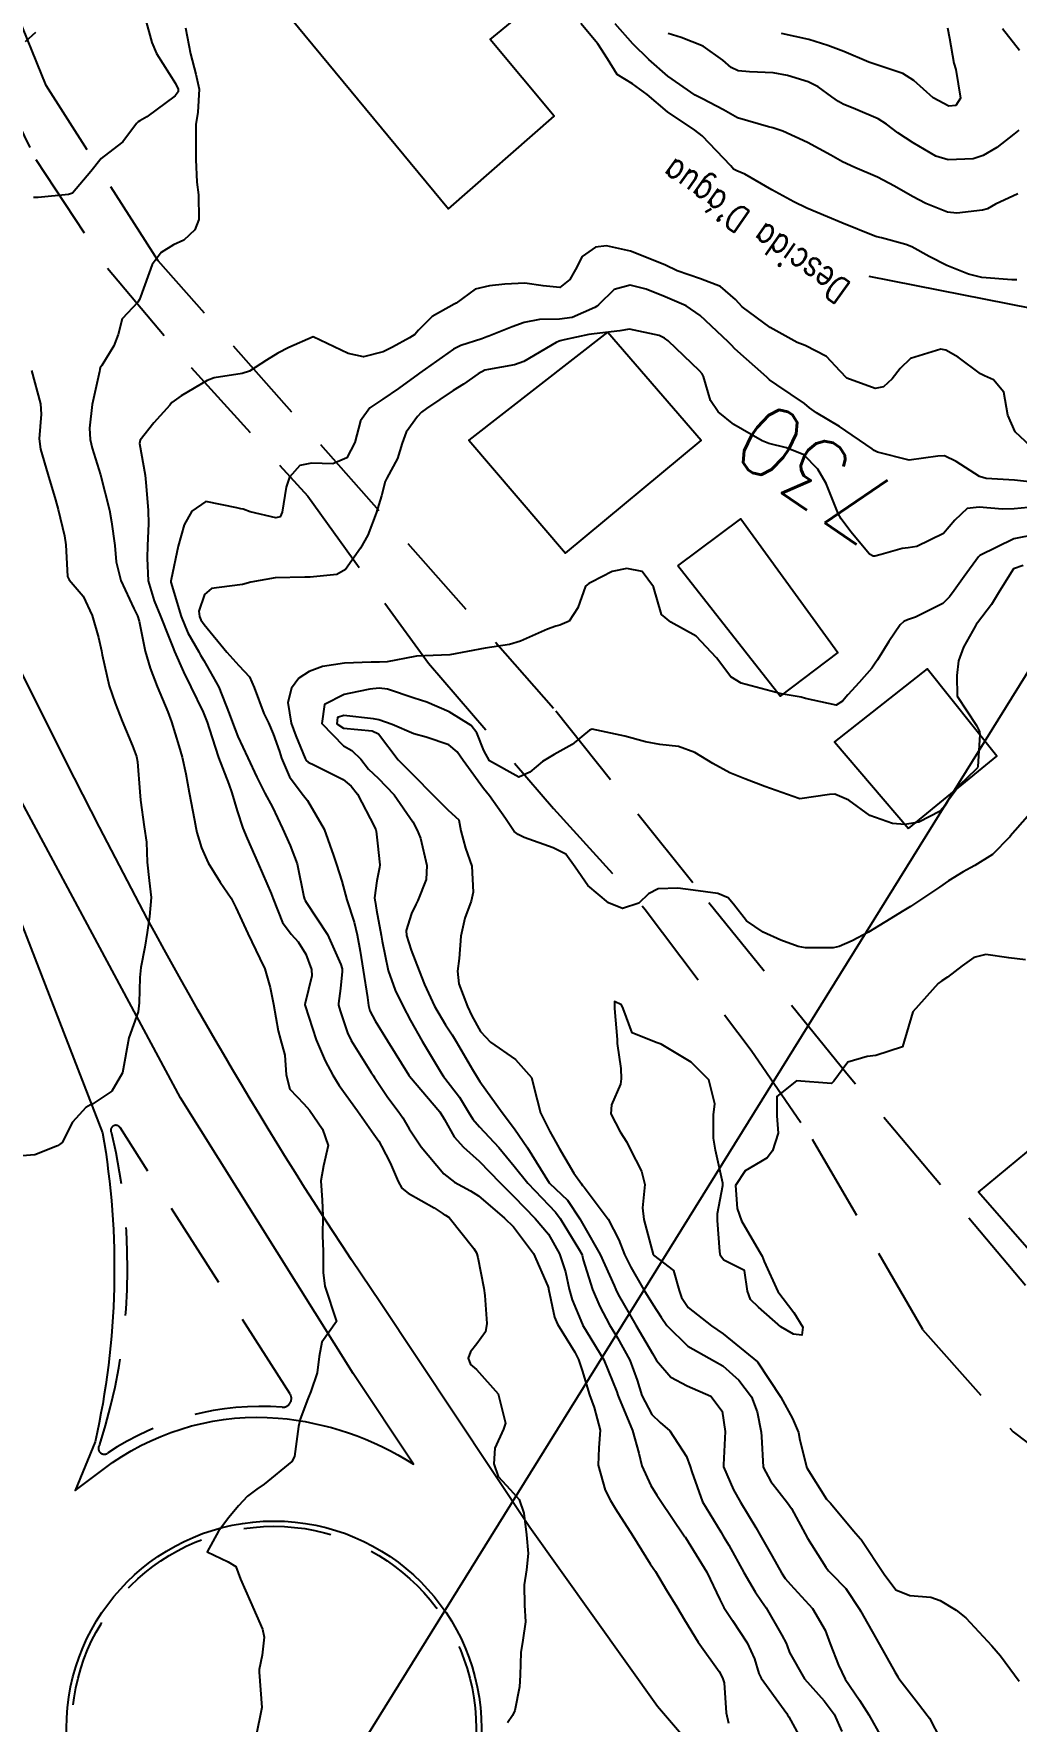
# Model space of a CAD drawing. Header units: metres. Extents: x 298520 to 308411, y 7433745 to 7450750.
# Drawn here: x 299034.4 to 299090.3, y 7449534.2 to 7449630.2 of the extents above; entities that cross this region are included whole.
import ezdxf
from ezdxf.enums import TextEntityAlignment as Align

# ---------------------------------------------------------------- set-up
doc = ezdxf.new("R2010")
doc.units = ezdxf.units.M
doc.header["$LTSCALE"] = 10
doc.linetypes.add('CONTINUO', pattern=[0])
doc.linetypes.add('DASHED', pattern=[0.75, 0.5, -0.25])
for name, color, linetype in [('Canteiro', 45, 'DASHED'), ('Cotas', 45, 'Continuous'), ('Curvas de Nivel 1m', 11, 'Continuous'), ('Curvas de Nivel 5m', 15, 'Continuous'), ('Edificações', 30, 'Continuous'), ('TEXTO', 45, 'Continuous'), ('Vias Primárias', 230, 'Continuous'), ('Vias Secundárias', 230, 'DASHED')]:
    doc.layers.add(name, color=color, linetype=linetype)
doc.styles.add('ROMANS', font='romans', dxfattribs={"height": 0.2})
doc.styles.add('Style-STANDARD', font='STANDARD.shx')

msp = doc.modelspace()

# ---------------------------------------------------------------- linework, layer by layer
at = {"layer": 'Canteiro'}
msp.add_lwpolyline([(299048.945, 7449552.852), (299039.286, 7449567.976, 1.038678), (299038.814, 7449567.652, -0.137077), (299038.135, 7449549.956, 0.877252), (299038.577, 7449549.456, -0.169192), (299048.502, 7449552.074, 0.634403), (299048.945, 7449552.852, 2.692226)], format="xyb", dxfattribs=at)
msp.add_circle((299048.043, 7449533.791), 11.507, dxfattribs=at)
at = {"layer": 'Curvas de Nivel 1m', "flags": 128}
for points, elevation in [([(299040.715, 7449631.087), (299041.087, 7449629.698), (299041.353, 7449629.077), (299042.438, 7449627.374), (299042.596, 7449627.058), (299042.592, 7449626.898), (299042.429, 7449626.664), (299040.8, 7449625.468), (299040.415, 7449625.252), (299040.308, 7449625.197), (299040.221, 7449625.092), (299039.444, 7449624.052), (299038.385, 7449623.238), (299038.215, 7449623.113), (299037.616, 7449622.362), (299036.573, 7449621.137), (299036.362, 7449621.066), (299034.621, 7449620.897), (299034.36, 7449620.892)], 734), ([(299043.002, 7449630.531), (299043.286, 7449629.052), (299043.59, 7449627.905), (299043.785, 7449627.046), (299043.716, 7449625.751), (299043.589, 7449625.048), (299043.593, 7449623.85), (299043.6, 7449623.048), (299043.661, 7449621.756), (299043.753, 7449621.046), (299043.76, 7449619.635), (299043.548, 7449619.048), (299042.919, 7449618.469), (299042.33, 7449618.198), (299041.627, 7449617.767), (299041.119, 7449617.078), (299040.441, 7449615.234), (299040.391, 7449615.089), (299040.291, 7449614.928), (299039.402, 7449613.979), (299039.186, 7449613.101), (299038.924, 7449612.443), (299038.246, 7449611.341), (299038.159, 7449611.196), (299038.131, 7449611.112), (299038.111, 7449610.982), (299037.698, 7449609.118), (299037.549, 7449607.774), (299037.594, 7449607.119), (299037.704, 7449606.633), (299038.173, 7449605.11), (299038.685, 7449603.105), (299038.808, 7449602.438), (299038.983, 7449601.101), (299039.059, 7449600.155), (299039.321, 7449599.098), (299040.079, 7449597.505), (299040.282, 7449597.088), (299040.373, 7449596.784), (299040.709, 7449595.083), (299041.001, 7449594.123), (299041.398, 7449593.076), (299042.011, 7449591.628), (299042.212, 7449591.067), (299042.629, 7449589.701), (299042.814, 7449589.058), (299043.023, 7449588.104), (299043.222, 7449587.051), (299043.515, 7449585.471), (299043.588, 7449585.045), (299043.652, 7449584.766), (299043.922, 7449583.903), (299044.303, 7449583.036), (299044.987, 7449581.939), (299045.602, 7449581.023), (299045.878, 7449580.496), (299046.558, 7449579.013), (299047.247, 7449577.608), (299047.515, 7449577.003), (299047.827, 7449575.942), (299048.018, 7449574.997), (299048.284, 7449573.479), (299048.416, 7449572.991), (299048.658, 7449572.108), (299048.729, 7449570.986), (299048.936, 7449570.164), (299049.746, 7449569.328), (299050.067, 7449568.967), (299050.806, 7449567.885), (299051.133, 7449566.956), (299050.851, 7449565.813), (299050.705, 7449564.96), (299050.78, 7449563.861), (299050.825, 7449562.958), (299050.803, 7449561.817), (299050.839, 7449560.958), (299050.85, 7449559.743), (299050.928, 7449558.957), (299051.603, 7449556.95), (299050.763, 7449555.78), (299050.614, 7449554.96), (299050.501, 7449554.023), (299050.132, 7449552.964), (299049.967, 7449552.548), (299049.537, 7449551.397), (299049.433, 7449550.972), (299049.212, 7449549.27), (299049.05, 7449548.977), (299047.49, 7449547.696), (299047.074, 7449547.417), (299046.544, 7449547.009), (299046.026, 7449546.463), (299045.465, 7449545.797), (299044.881, 7449545.029), (299044.243, 7449543.84), (299045.435, 7449543.27), (299045.88, 7449543.016), (299046.145, 7449542.293), (299046.706, 7449541.007), (299047.39, 7449539.445), (299047.485, 7449538.998), (299047.373, 7449537.977), (299047.204, 7449537.162), (299047.193, 7449537.002), (299047.343, 7449535), (299047.009, 7449533.311)], 733), ([(299090.31, 7449616.206), (299090.027, 7449616.211), (299088.311, 7449616.337), (299087.553, 7449616.528), (299086.318, 7449617.024), (299085.314, 7449617.541), (299084.328, 7449618.084), (299083.983, 7449618.218), (299082.614, 7449618.586), (299082.334, 7449618.654), (299082.233, 7449618.692), (299080.351, 7449619.456), (299079.527, 7449619.794), (299078.359, 7449620.29), (299077.616, 7449620.647), (299076.37, 7449621.332), (299074.835, 7449622.218), (299074.38, 7449622.404), (299074.19, 7449622.492), (299074.03, 7449622.685), (299072.408, 7449624.387), (299071.981, 7449624.714), (299070.423, 7449625.758), (299069.279, 7449626.742), (299068.439, 7449627.349), (299067.559, 7449627.878), (299067.022, 7449628.771), (299066.466, 7449629.634), (299065.502, 7449630.79)], 733), ([(299090.369, 7449621.089), (299089.088, 7449620.509), (299088.632, 7449620.243), (299088.358, 7449620.17), (299086.886, 7449620.004), (299086.356, 7449620.062), (299085.13, 7449620.552), (299084.367, 7449620.947), (299083.337, 7449621.54), (299082.378, 7449622.05), (299081.091, 7449622.603), (299080.388, 7449622.922), (299079.717, 7449623.296), (299078.403, 7449624.011), (299076.99, 7449624.654), (299076.415, 7449624.85), (299076.176, 7449624.901), (299074.42, 7449625.428), (299073.614, 7449625.881), (299072.431, 7449626.493), (299072.005, 7449626.714), (299070.443, 7449627.783), (299069.365, 7449628.741), (299068.466, 7449629.637), (299067.453, 7449630.765)], 734), ([(299086.356, 7449630.541), (299086.474, 7449629.949), (299086.73, 7449628.537), (299086.826, 7449628.16), (299087.1, 7449626.533), (299086.839, 7449626.126), (299086.428, 7449626.081), (299085.547, 7449626.549), (299084.443, 7449627.543), (299083.825, 7449627.948), (299082.451, 7449628.396), (299081.877, 7449628.596), (299080.462, 7449629.201), (299079.554, 7449629.536), (299078.471, 7449629.871), (299076.914, 7449630.218)], 736), ([(299091.365, 7449606.478), (299090.209, 7449607.561), (299089.786, 7449608.497), (299089.557, 7449609.821), (299088.985, 7449610.509), (299088.467, 7449610.738), (299088.246, 7449610.863), (299086.976, 7449611.812), (299086.26, 7449612.211), (299085.981, 7449612.265), (299084.255, 7449611.735), (299083.659, 7449611.165), (299083.203, 7449610.58), (299082.715, 7449610.109), (299082.237, 7449610.015), (299080.642, 7449610.606), (299080.247, 7449611.005), (299079.48, 7449611.846), (299078.261, 7449612.476), (299077.802, 7449612.645), (299076.275, 7449613.494), (299074.676, 7449614.676), (299074.297, 7449615.081), (299073.441, 7449615.83), (299072.309, 7449616.269), (299070.988, 7449616.723), (299070.318, 7449617.036), (299069.814, 7449617.244), (299068.329, 7449617.83), (299066.962, 7449618.145), (299066.332, 7449618.069), (299065.585, 7449617.526), (299065.2, 7449616.791), (299064.877, 7449616.225), (299064.303, 7449615.777), (299063.349, 7449615.86), (299062.305, 7449616.017), (299061.185, 7449615.96), (299060.303, 7449615.855), (299059.488, 7449615.671), (299058.402, 7449614.869), (299058.329, 7449614.833), (299058.292, 7449614.815), (299057.051, 7449614.119), (299056.269, 7449613.337), (299056.065, 7449613.103), (299055.747, 7449612.905), (299054.793, 7449612.38), (299054.255, 7449612.101), (299053.142, 7449611.827), (299052.259, 7449612.009), (299050.273, 7449612.97), (299048.891, 7449612.356), (299048.259, 7449612.041), (299047.609, 7449611.643), (299046.653, 7449611.014), (299046.241, 7449610.877), (299044.648, 7449610.627), (299044.237, 7449610.481), (299042.769, 7449609.603), (299042.224, 7449609.224), (299042.162, 7449609.133), (299042.122, 7449609.071), (299041.21, 7449608.078), (299040.425, 7449607.088), (299040.391, 7449606.887), (299040.708, 7449605.085), (299040.777, 7449604.473), (299040.888, 7449603.083), (299040.9, 7449602.324), (299040.853, 7449601.083), (299040.819, 7449600.38), (299040.885, 7449599.082), (299041.222, 7449597.943), (299041.591, 7449597.075), (299042.061, 7449595.887), (299042.291, 7449595.303), (299042.391, 7449595.065), (299042.889, 7449593.905), (299043.315, 7449593.051), (299044.011, 7449591.603), (299044.241, 7449591.038), (299044.356, 7449590.679), (299044.883, 7449589.031), (299045.471, 7449587.522), (299045.649, 7449587.023), (299045.948, 7449585.992), (299046.278, 7449585.017), (299046.522, 7449584.419), (299047.148, 7449583.008), (299047.887, 7449581.302), (299047.991, 7449580.998), (299048.531, 7449579.651), (299049.024, 7449578.983), (299049.42, 7449578.538), (299049.852, 7449577.84), (299050.18, 7449576.967), (299050.191, 7449576.613), (299049.814, 7449575.062), (299049.794, 7449574.989), (299049.794, 7449574.97), (299049.797, 7449574.955), (299049.812, 7449574.897), (299050.447, 7449572.963), (299050.949, 7449571.785), (299051.385, 7449570.954), (299051.757, 7449570.377), (299052.787, 7449568.94), (299053.73, 7449567.606), (299054.001, 7449567.202), (299054.162, 7449566.923), (299054.655, 7449565.97), (299055.115, 7449564.909), (299055.317, 7449564.533), (299055.686, 7449564.245), (299057.152, 7449563.411), (299057.675, 7449563.077), (299057.803, 7449563.007), (299058.009, 7449562.875), (299059.407, 7449561.093), (299059.569, 7449560.851), (299059.588, 7449560.797), (299059.64, 7449560.588), (299059.98, 7449558.846), (299060.036, 7449558.429), (299060.159, 7449556.844), (299060.079, 7449556.362), (299059.585, 7449555.675), (299059.217, 7449555.217), (299059.095, 7449554.857), (299059.224, 7449554.509), (299059.567, 7449554.216), (299060.792, 7449552.838), (299061.207, 7449551.163), (299061.107, 7449550.834), (299060.611, 7449549.745), (299060.545, 7449548.844), (299060.795, 7449548.139), (299061.488, 7449547.384), (299061.983, 7449546.825), (299062.252, 7449546.042), (299062.403, 7449544.82), (299062.507, 7449543.755), (299062.418, 7449542.82), (299062.276, 7449541.97), (299062.298, 7449540.821), (299062.35, 7449539.869), (299062.202, 7449538.822), (299062.08, 7449538.119), (299062.056, 7449536.823), (299062.017, 7449536.159), (299061.753, 7449534.826), (299061.612, 7449534.545), (299061.326, 7449534.122)], 732), ([(299092.052, 7449604.593), (299090.176, 7449604.808), (299088.568, 7449604.906), (299088.178, 7449605.02), (299086.849, 7449605.871), (299086.189, 7449606.193), (299085.817, 7449606.174), (299084.187, 7449605.953), (299082.369, 7449606.411), (299082.192, 7449606.503), (299082.066, 7449606.591), (299080.212, 7449607.855), (299078.91, 7449608.63), (299078.514, 7449608.923), (299078.228, 7449609.174), (299076.659, 7449610.235), (299076.242, 7449610.522), (299076.074, 7449610.662), (299074.259, 7449612.288), (299074.067, 7449612.489), (299073.88, 7449612.686), (299072.285, 7449614.181), (299071.487, 7449614.718), (299070.298, 7449615.243), (299069.225, 7449615.669), (299068.304, 7449615.895), (299067.406, 7449615.664), (299066.496, 7449614.778), (299066.39, 7449614.68), (299066.291, 7449614.632), (299065.009, 7449614.066), (299064.28, 7449613.958), (299063.142, 7449613.955), (299062.277, 7449613.779), (299061.588, 7449613.522), (299060.265, 7449613.004), (299060.157, 7449612.959), (299059.87, 7449612.854), (299058.664, 7449612.461), (299058.257, 7449612.256), (299056.323, 7449610.899), (299056.242, 7449610.839), (299055.118, 7449610.028), (299054.228, 7449609.422), (299053.495, 7449608.931), (299052.974, 7449608.176), (299052.642, 7449606.943), (299052.184, 7449606.086), (299051.4, 7449605.739), (299050.181, 7449605.782), (299049.514, 7449605.642), (299048.934, 7449604.982), (299048.742, 7449604.41), (299048.515, 7449602.986), (299048.404, 7449602.732), (299048.148, 7449602.658), (299046.697, 7449603.012), (299046.297, 7449603.161), (299046.155, 7449603.181), (299045.937, 7449603.24), (299044.159, 7449603.6), (299043.364, 7449603.052), (299042.931, 7449602.268), (299042.583, 7449601.063), (299042.194, 7449599.159), (299042.17, 7449599.069), (299042.169, 7449599.002), (299042.756, 7449597.06), (299043.136, 7449596.126), (299043.764, 7449595.044), (299043.871, 7449594.863), (299044.048, 7449594.559), (299044.9, 7449593.031), (299045.497, 7449591.538), (299045.677, 7449591.023), (299045.995, 7449590.229), (299046.56, 7449589.014), (299047.069, 7449587.912), (299047.523, 7449587.004), (299047.951, 7449586.199), (299048.536, 7449584.991), (299048.966, 7449584.027), (299049.37, 7449582.978), (299049.745, 7449581.112), (299049.777, 7449580.972), (299049.809, 7449580.898), (299049.881, 7449580.804), (299051.093, 7449578.958), (299051.846, 7449577.265), (299051.913, 7449577.018), (299051.923, 7449576.949), (299051.931, 7449576.859), (299051.827, 7449575.883), (299051.719, 7449575.046), (299051.721, 7449574.951), (299051.81, 7449574.613), (299052.229, 7449573.376), (299052.441, 7449572.94), (299053.579, 7449571.118), (299053.697, 7449570.931), (299053.762, 7449570.825), (299054.515, 7449569.683), (299055.106, 7449568.91), (299055.37, 7449568.536), (299055.733, 7449567.915), (299056.412, 7449566.893), (299057.7, 7449565.356), (299058.309, 7449564.871), (299059.221, 7449564.39), (299059.685, 7449564.095), (299061.153, 7449562.835), (299061.665, 7449562.333), (299062.809, 7449560.818), (299063.624, 7449558.957), (299063.654, 7449558.84), (299063.659, 7449558.809), (299064.005, 7449557.202), (299064.172, 7449556.801), (299065.157, 7449555.208), (299065.363, 7449554.783), (299065.415, 7449554.626), (299065.567, 7449554.161), (299065.999, 7449552.776), (299066.268, 7449552.051), (299066.602, 7449550.769), (299066.533, 7449549.755), (299066.485, 7449548.77), (299066.892, 7449547.363), (299067.19, 7449546.763), (299067.476, 7449546.293), (299068.459, 7449544.75), (299069.437, 7449543.166), (299069.611, 7449542.914), (299069.743, 7449542.735), (299070.365, 7449541.668), (299070.955, 7449540.717), (299071.402, 7449539.975), (299072.173, 7449538.702), (299073.366, 7449537.031), (299073.569, 7449536.688), (299073.649, 7449536.397), (299073.761, 7449534.686), (299073.909, 7449534.103)], 731), ([(299034.242, 7449611.056), (299034.751, 7449609.155), (299034.799, 7449608.569), (299034.69, 7449607.155), (299034.762, 7449606.579), (299035.178, 7449605.15), (299035.615, 7449603.689), (299035.765, 7449603.144), (299036.131, 7449601.65), (299036.207, 7449601.139), (299036.299, 7449599.332), (299036.393, 7449599.136), (299037.181, 7449598.211), (299037.704, 7449597.116), (299038.064, 7449595.857), (299038.236, 7449595.108), (299038.277, 7449594.881), (299038.671, 7449593.104), (299039.005, 7449592.114), (299039.402, 7449591.096), (299039.989, 7449589.696), (299040.225, 7449589.088), (299040.287, 7449588.78), (299040.407, 7449587.086), (299040.443, 7449586.597), (299040.649, 7449585.083), (299040.781, 7449584.225), (299040.833, 7449583.081), (299040.94, 7449582.037), (299041.05, 7449581.078), (299040.962, 7449579.989), (299040.823, 7449579.08), (299040.701, 7449578.235), (299040.474, 7449577.084), (299040.403, 7449576.516), (299040.381, 7449575.084), (299040.321, 7449574.572), (299039.793, 7449573.09), (299039.421, 7449571.095), (299038.817, 7449570.044), (299037.746, 7449569.333), (299037.596, 7449569.27), (299037.336, 7449569.124), (299036.582, 7449568.284), (299035.999, 7449567.137), (299035.849, 7449567.01), (299035.72, 7449566.948), (299034.437, 7449566.428), (299033.711, 7449566.374)], 734), ([(299091.381, 7449601.724), (299090.133, 7449601.479), (299088.203, 7449600.519), (299088.122, 7449600.448), (299087.311, 7449599.328), (299086.738, 7449598.534), (299086.47, 7449598.163), (299086.092, 7449597.785), (299084.542, 7449597.025), (299084.077, 7449596.861), (299083.879, 7449596.769), (299083.674, 7449596.574), (299083.018, 7449595.626), (299082.369, 7449594.587), (299082.249, 7449594.39), (299082.048, 7449594.113), (299081.331, 7449593.306), (299080.695, 7449592.603), (299080.393, 7449592.24), (299080.024, 7449592.005), (299078.278, 7449592.387), (299078.03, 7449592.456), (299076.904, 7449592.651), (299076.035, 7449592.891), (299074.614, 7449593.257), (299074.042, 7449593.624), (299073.215, 7449594.698), (299072.065, 7449595.937), (299070.624, 7449596.724), (299070.08, 7449597.171), (299069.634, 7449598.737), (299068.981, 7449599.616), (299068.113, 7449599.783), (299067.275, 7449599.605), (299066.105, 7449599.007), (299065.956, 7449598.929), (299065.76, 7449598.783), (299065.33, 7449597.542), (299064.837, 7449596.792), (299064.3, 7449596.568), (299064.07, 7449596.512), (299063.602, 7449596.341), (299062.061, 7449595.643), (299061.433, 7449595.463), (299060.057, 7449595.25), (299058.053, 7449594.88), (299056.154, 7449594.797), (299056.052, 7449594.781), (299054.486, 7449594.478), (299054.048, 7449594.462), (299053.577, 7449594.456), (299052.047, 7449594.403), (299050.796, 7449594.212), (299050.042, 7449593.921), (299049.466, 7449593.548), (299049.035, 7449592.98), (299048.833, 7449592.17), (299049.025, 7449590.985), (299049.277, 7449590.262), (299049.823, 7449588.972), (299049.879, 7449588.869), (299049.981, 7449588.771), (299050.351, 7449588.594), (299051.971, 7449587.787), (299052.431, 7449587.406), (299052.795, 7449586.938), (299053.767, 7449585.091), (299053.83, 7449584.922), (299053.848, 7449584.837), (299053.925, 7449584.159), (299054.057, 7449582.919), (299054.049, 7449582.78), (299053.899, 7449582.011), (299053.761, 7449581.045), (299053.773, 7449580.922), (299053.795, 7449580.835), (299053.877, 7449580.357), (299054.135, 7449578.917), (299054.193, 7449578.583), (299054.539, 7449576.913), (299054.938, 7449575.797), (299055.365, 7449574.904), (299055.805, 7449574.068), (299056.474, 7449572.893), (299057.548, 7449571.101), (299057.692, 7449570.881), (299057.762, 7449570.792), (299058.604, 7449569.72), (299059.109, 7449568.86), (299059.351, 7449568.468), (299059.735, 7449568.028), (299060.835, 7449566.839), (299061.707, 7449565.779), (299062.487, 7449564.822), (299063.68, 7449563.566), (299064.05, 7449563.178), (299064.32, 7449562.8), (299065.418, 7449561.012), (299065.55, 7449560.781), (299065.577, 7449560.715), (299065.64, 7449560.45), (299066.168, 7449558.775), (299066.583, 7449557.8), (299067.132, 7449556.765), (299067.592, 7449556.019), (299068.29, 7449554.753), (299068.698, 7449553.612), (299068.974, 7449552.746), (299069.542, 7449551.669), (299070.008, 7449551.203), (299070.566, 7449550.725), (299071.511, 7449549.27), (299071.722, 7449548.708), (299071.807, 7449548.4), (299072.43, 7449546.701), (299073.457, 7449544.985), (299073.644, 7449544.688), (299073.911, 7449544.222), (299074.776, 7449542.677), (299075.422, 7449541.568), (299075.785, 7449541.033), (299076.038, 7449540.661), (299076.929, 7449539.108), (299077.179, 7449538.643), (299077.242, 7449538.502), (299077.378, 7449538.125), (299078.225, 7449536.631), (299079.344, 7449535.372), (299079.904, 7449534.611), (299080.35, 7449533.632)], 729), ([(299090.656, 7449599.946), (299090.116, 7449599.76), (299089.322, 7449598.502), (299088.869, 7449597.73), (299088.076, 7449596.7), (299087.997, 7449596.598), (299087.947, 7449596.521), (299087.27, 7449595.318), (299086.982, 7449594.531), (299086.883, 7449593.688), (299086.918, 7449592.531), (299088.006, 7449590.852), (299088.176, 7449590.518), (299088.202, 7449590.317), (299088.089, 7449588.519), (299088.064, 7449588.437), (299087.98, 7449588.342), (299087.042, 7449587.454), (299086.363, 7449586.536), (299086.203, 7449586.285), (299085.947, 7449585.984), (299084.733, 7449585.351), (299083.939, 7449585.224), (299083.23, 7449585.287), (299081.944, 7449585.726), (299080.746, 7449586.602), (299079.958, 7449586.948), (299079.644, 7449586.928), (299077.954, 7449586.68), (299077.903, 7449586.691), (299075.964, 7449587.391), (299074.824, 7449587.824), (299073.975, 7449588.155), (299073.001, 7449588.7), (299071.989, 7449589.321), (299071.051, 7449589.661), (299069.993, 7449589.776), (299069.179, 7449589.927), (299067.998, 7449590.248), (299066.139, 7449590.641), (299066.001, 7449590.59), (299065.016, 7449589.766), (299063.987, 7449589.198), (299063.316, 7449588.81), (299062.595, 7449588.199), (299061.969, 7449587.915), (299060.306, 7449588.847), (299059.989, 7449589.431), (299059.579, 7449590.437), (299059.252, 7449590.861), (299058.014, 7449591.632), (299056.738, 7449592.177), (299056.026, 7449592.416), (299054.51, 7449592.915), (299054.034, 7449592.986), (299053.496, 7449592.928), (299052.297, 7449592.678), (299052.028, 7449592.624), (299050.924, 7449592.057), (299050.763, 7449590.962), (299051.99, 7449589.704), (299052.471, 7449589.426), (299052.981, 7449588.935), (299053.427, 7449588.378), (299053.972, 7449587.851), (299054.879, 7449586.911), (299055.938, 7449585.373), (299056.188, 7449584.897), (299056.372, 7449584.452), (299056.744, 7449582.892), (299056.695, 7449582.098), (299056.226, 7449580.897), (299056.113, 7449580.665), (299055.875, 7449580.151), (299055.571, 7449579.198), (299055.591, 7449578.903), (299055.855, 7449578.079), (299056.305, 7449576.895), (299056.609, 7449576.114), (299057.173, 7449574.886), (299057.802, 7449573.834), (299058.175, 7449573.252), (299058.402, 7449572.871), (299059.338, 7449571.288), (299059.605, 7449570.852), (299059.665, 7449570.755), (299059.761, 7449570.61), (299061.031, 7449568.837), (299061.734, 7449567.903), (299062.47, 7449566.823), (299063.693, 7449564.839), (299063.722, 7449564.81), (299064.737, 7449563.848), (299065.444, 7449562.783), (299065.667, 7449562.397), (299066.6, 7449560.77), (299067.395, 7449558.992), (299067.486, 7449558.761), (299067.62, 7449558.491), (299068.633, 7449556.75), (299069.579, 7449555.13), (299069.809, 7449554.736), (299070.623, 7449553.784), (299071.559, 7449553.293), (299072.889, 7449552.697), (299073.54, 7449551.848), (299073.702, 7449550.687), (299073.614, 7449548.798), (299073.626, 7449548.688), (299074.183, 7449547.373), (299074.584, 7449546.673), (299075.461, 7449545.227), (299075.776, 7449544.665), (299076.379, 7449543.592), (299076.91, 7449542.648), (299077.119, 7449542.334), (299077.426, 7449541.996), (299078.674, 7449540.627), (299079.395, 7449539.397), (299079.692, 7449538.615), (299080.154, 7449537.392), (299080.539, 7449536.602), (299081.345, 7449535.403), (299081.889, 7449534.584), (299082.58, 7449533.318)], 728), ([(299091.62, 7449586.475), (299089.934, 7449584.561), (299089.906, 7449584.527), (299089.88, 7449584.501), (299088.918, 7449583.515), (299087.917, 7449582.89), (299087.676, 7449582.761), (299087.25, 7449582.527), (299086.419, 7449582.021), (299085.9, 7449581.654), (299084.258, 7449580.564), (299083.881, 7449580.332), (299082.792, 7449579.663), (299081.868, 7449579.099), (299080.944, 7449578.604), (299080.193, 7449578.28), (299079.857, 7449578.206), (299078.29, 7449578.202), (299077.858, 7449578.286), (299076.869, 7449578.65), (299075.867, 7449579.1), (299074.934, 7449579.735), (299074.186, 7449580.685), (299073.888, 7449581.046), (299073.288, 7449581.3), (299071.895, 7449581.492), (299071.018, 7449581.597), (299069.895, 7449581.56), (299069.35, 7449581.28), (299068.797, 7449580.746), (299067.88, 7449580.435), (299067.065, 7449580.768), (299065.897, 7449581.748), (299065.173, 7449582.791), (299064.655, 7449583.533), (299063.924, 7449583.898), (299062.268, 7449584.488), (299061.931, 7449584.658), (299061.714, 7449584.832), (299061.211, 7449585.567), (299060.299, 7449586.847), (299059.959, 7449587.273), (299058.799, 7449588.868), (299058.474, 7449589.359), (299057.992, 7449589.762), (299056.698, 7449590.191), (299055.998, 7449590.381), (299054.768, 7449590.912), (299054.007, 7449591.174), (299053.709, 7449591.223), (299052.01, 7449591.415), (299051.663, 7449591.299), (299051.613, 7449590.954), (299052, 7449590.695), (299053.626, 7449590.552), (299053.998, 7449590.381), (299055.101, 7449588.909), (299055.97, 7449588.038), (299057.093, 7449586.889), (299057.945, 7449586.043), (299058.558, 7449585.49), (299058.669, 7449584.869), (299058.933, 7449583.875), (299059.3, 7449582.859), (299059.375, 7449581.373), (299059.258, 7449580.859), (299058.895, 7449579.886), (299058.677, 7449578.868), (299058.58, 7449577.599), (299058.484, 7449576.87), (299058.55, 7449576.151), (299059.044, 7449574.862), (299059.295, 7449574.344), (299059.799, 7449573.438), (299060.352, 7449572.844), (299061.778, 7449571.861), (299062.697, 7449570.821), (299063.017, 7449569.55), (299063.206, 7449568.815), (299063.732, 7449567.757), (299064.078, 7449567.156), (299064.266, 7449566.802), (299065.108, 7449565.383), (299065.535, 7449564.782), (299065.604, 7449564.693), (299065.691, 7449564.584), (299067.055, 7449562.766), (299067.655, 7449561.594), (299067.991, 7449560.757), (299068.348, 7449560.04), (299069.091, 7449558.745), (299069.615, 7449557.902), (299070.064, 7449557.19), (299070.389, 7449556.728), (299071.585, 7449555.549), (299073.098, 7449554.695), (299073.57, 7449554.419), (299074.495, 7449553.609), (299075.218, 7449552.665), (299075.54, 7449551.803), (299075.758, 7449550.658), (299075.776, 7449550.402), (299075.872, 7449548.656), (299076.302, 7449547.845), (299077.266, 7449546.642), (299077.478, 7449546.315), (299078.402, 7449544.631), (299079.437, 7449542.982), (299079.587, 7449542.77), (299079.737, 7449542.615), (299080.585, 7449541.763), (299081.358, 7449540.591), (299081.411, 7449540.488), (299082.492, 7449538.579), (299083.367, 7449537.021), (299083.532, 7449536.736), (299083.651, 7449536.567), (299084.701, 7449535.198), (299085.202, 7449534.551), (299085.262, 7449534.48), (299085.331, 7449534.387), (299085.958, 7449533.179)], 727), ([(299090.803, 7449577.531), (299089.85, 7449577.636), (299088.547, 7449577.819), (299087.85, 7449577.655), (299087.189, 7449577.18), (299086.352, 7449576.535), (299086.046, 7449576.323), (299085.829, 7449576.17), (299084.385, 7449574.561), (299083.793, 7449572.57), (299082.282, 7449572.089), (299081.784, 7449572.025), (299080.689, 7449571.697), (299079.885, 7449570.618), (299079.762, 7449570.495), (299077.763, 7449570.64), (299076.658, 7449569.747), (299076.647, 7449568.651), (299076.719, 7449567.665), (299076.404, 7449566.653), (299076.106, 7449566.267), (299075.713, 7449566.03), (299074.85, 7449565.529), (299074.3, 7449564.681), (299074.385, 7449563.385), (299074.642, 7449562.675), (299075.647, 7449560.947), (299075.809, 7449560.658), (299075.933, 7449560.364), (299076.701, 7449558.649), (299077.611, 7449557.467), (299078.132, 7449556.635), (299078.066, 7449556.166), (299077.597, 7449556.222), (299076.887, 7449556.647), (299075.614, 7449557.758), (299075.144, 7449558.193), (299074.991, 7449558.669), (299074.813, 7449559.851), (299073.64, 7449560.439), (299073.455, 7449560.692), (299073.407, 7449560.932), (299073.273, 7449562.694), (299073.282, 7449563.088), (299073.581, 7449564.691), (299073.576, 7449564.81), (299073.168, 7449566.696), (299073.051, 7449567.376), (299073.044, 7449568.697), (299073.121, 7449569.324), (299072.783, 7449570.7), (299071.778, 7449571.697), (299070.065, 7449572.727), (299069.794, 7449572.819), (299068.418, 7449573.369), (299067.9, 7449574.759), (299067.816, 7449574.954), (299067.423, 7449575.16), (299067.421, 7449574.764), (299067.558, 7449573), (299067.573, 7449572.762), (299067.772, 7449571.343), (299067.803, 7449570.759), (299067.76, 7449570.443), (299067.237, 7449569.276), (299067.214, 7449568.765), (299067.733, 7449567.747), (299068.115, 7449567.142), (299068.299, 7449566.751), (299068.959, 7449565.492), (299069.145, 7449564.745), (299069.013, 7449563.413), (299069.084, 7449562.746), (299069.617, 7449560.767), (299069.627, 7449560.74), (299069.643, 7449560.721), (299070.763, 7449559.852), (299071.099, 7449558.718), (299071.225, 7449558.322), (299071.613, 7449557.743), (299072.935, 7449556.697), (299073.596, 7449556.256), (299075.551, 7449554.66), (299076.873, 7449552.647), (299077.535, 7449551.429), (299077.887, 7449550.636), (299077.95, 7449550.204), (299078.351, 7449548.632), (299079.485, 7449546.842), (299079.594, 7449546.728), (299079.699, 7449546.617), (299081.022, 7449545.034), (299081.418, 7449544.591), (299081.435, 7449544.573), (299081.452, 7449544.547), (299082.749, 7449542.577), (299083.424, 7449541.694), (299084.219, 7449541.36), (299085.42, 7449541.266), (299085.947, 7449541.071), (299086.859, 7449540.528), (299087.406, 7449540.085), (299088.888, 7449538.505), (299089.377, 7449537.925), (299090.446, 7449536.489)], 726)]:
    msp.add_lwpolyline(points, dxfattribs=dict(at, elevation=elevation))
at = {"layer": 'Curvas de Nivel 5m', "flags": 128}
for points, elevation in [([(299034.474, 7449630.267), (299033.893, 7449629.742)], 735), ([(299090.415, 7449624.727), (299090.142, 7449624.494), (299089.169, 7449623.741), (299088.394, 7449623.28), (299087.825, 7449623.092), (299086.39, 7449623.022), (299085.7, 7449623.24), (299084.405, 7449623.999), (299083.536, 7449624.573), (299082.893, 7449625.059), (299082.421, 7449625.359), (299081.118, 7449625.912), (299080.429, 7449626.198), (299080.158, 7449626.342), (299079.772, 7449626.62), (299078.996, 7449627.189), (299078.441, 7449627.466), (299077.264, 7449627.832), (299076.446, 7449627.981), (299075.087, 7449628.033), (299074.447, 7449628.09), (299074.045, 7449628.282), (299073.578, 7449628.693), (299072.465, 7449629.494), (299071.206, 7449629.988), (299070.475, 7449630.224)], 735), ([(299089.494, 7449630.505), (299090.465, 7449629.276)], 735), ([(299091.34, 7449603.294), (299090.153, 7449603.181), (299089.496, 7449603.157), (299088.154, 7449603.278), (299087.475, 7449603.205), (299086.778, 7449602.534), (299086.135, 7449601.779), (299084.608, 7449601.043), (299084.127, 7449600.966), (299083.776, 7449600.924), (299082.582, 7449600.585), (299082.222, 7449600.489), (299082.122, 7449600.492), (299081.932, 7449600.592), (299080.861, 7449601.878), (299080.307, 7449602.608), (299080.148, 7449602.922), (299079.464, 7449604.621), (299078.982, 7449605.429), (299078.189, 7449606.243), (299077.202, 7449606.65), (299076.197, 7449606.899), (299075.825, 7449607.037), (299074.212, 7449607.971), (299073.304, 7449608.694), (299072.87, 7449609.341), (299072.478, 7449610.706), (299072.396, 7449610.859), (299072.246, 7449611.024), (299070.467, 7449612.728), (299070.265, 7449612.886), (299069.958, 7449613.045), (299068.272, 7449613.394), (299067.726, 7449613.311), (299066.268, 7449613.141), (299065.953, 7449613.097), (299064.549, 7449612.797), (299064.326, 7449612.735), (299064.262, 7449612.711), (299064.093, 7449612.634), (299062.25, 7449611.556), (299061.723, 7449611.36), (299060.246, 7449611.109), (299060.039, 7449611.058), (299059.65, 7449610.856), (299058.823, 7449610.278), (299058.233, 7449609.913), (299056.711, 7449608.893), (299056.444, 7449608.672), (299056.216, 7449608.439), (299055.572, 7449607.536), (299055.33, 7449606.909), (299055.062, 7449606.033), (299054.455, 7449604.917), (299054.363, 7449604.726), (299054.163, 7449603.924), (299053.858, 7449602.924), (299053.391, 7449601.674), (299052.971, 7449600.937), (299052.111, 7449599.724), (299051.626, 7449599.436), (299050.106, 7449599.285), (299049.789, 7449599.29), (299048.106, 7449599.252), (299046.717, 7449599.011), (299046.244, 7449598.874), (299046.1, 7449598.849), (299044.491, 7449598.642), (299044.092, 7449598.307), (299043.772, 7449597.35), (299043.81, 7449597.044), (299043.888, 7449596.86), (299044.068, 7449596.591), (299045.36, 7449595.027), (299046.045, 7449594.275), (299046.646, 7449593.618), (299046.912, 7449593.007), (299047.473, 7449591.544), (299047.739, 7449591.003), (299047.997, 7449590.385), (299048.362, 7449589.37), (299048.477, 7449588.993), (299048.927, 7449587.94), (299049.641, 7449586.975), (299049.957, 7449586.592), (299050.903, 7449584.96), (299051.423, 7449583.45), (299051.601, 7449582.953), (299051.899, 7449582.006), (299052.192, 7449580.945), (299052.599, 7449579.668), (299052.784, 7449578.936), (299052.941, 7449578.021), (299053.108, 7449576.931), (299053.362, 7449575.384), (299053.417, 7449574.926), (299053.502, 7449574.616), (299053.804, 7449574.056), (299054.493, 7449572.913), (299055.707, 7449570.957), (299055.745, 7449570.9), (299057.471, 7449568.883), (299057.739, 7449568.447), (299058.303, 7449567.446), (299058.829, 7449566.863), (299059.711, 7449566.066), (299060.907, 7449564.838), (299061.685, 7449564.052), (299062.908, 7449562.818), (299063.66, 7449561.918), (299064.295, 7449560.8), (299064.621, 7449559.784), (299064.833, 7449558.792), (299065.01, 7449558.182), (299065.591, 7449556.78), (299065.603, 7449556.763), (299066.816, 7449554.768), (299067.555, 7449552.94), (299067.613, 7449552.759), (299067.649, 7449552.662), (299068.444, 7449550.751), (299068.803, 7449549.458), (299068.965, 7449548.745), (299069.492, 7449547.624), (299069.826, 7449547.075), (299070.042, 7449546.732), (299071.349, 7449544.817), (299071.421, 7449544.71), (299071.436, 7449544.694), (299071.453, 7449544.669), (299072.677, 7449542.698), (299073.417, 7449541.128), (299073.635, 7449540.688), (299074.137, 7449539.948), (299074.971, 7449538.674), (299075.374, 7449537.765), (299075.628, 7449536.929), (299075.76, 7449536.664), (299076.922, 7449535.064), (299077.22, 7449534.642), (299077.265, 7449534.574), (299077.331, 7449534.47), (299078.332, 7449532.63)], 730)]:
    msp.add_lwpolyline(points, dxfattribs=dict(at, elevation=elevation))
at = {"layer": 'Edificações'}
for points in [[(299049.513, 7449649.265), (299046.508, 7449646.642), (299046.109, 7449647.083), (299039.993, 7449641.994), (299057.977, 7449620.244), (299063.986, 7449625.509), (299060.35, 7449629.881), (299063.288, 7449632.3), (299063.415, 7449632.388)], [(299067.023, 7449613.236), (299059.13, 7449607.088), (299064.629, 7449600.648), (299072.348, 7449607.065)], [(299071.01, 7449599.935), (299074.603, 7449602.61), (299080.122, 7449595.011), (299076.848, 7449592.519)], [(299084.135, 7449584.997), (299089.159, 7449589.118), (299085.211, 7449594.072), (299079.941, 7449589.933)], [(299108.3, 7449569.365), (299094.156, 7449557.409), (299088.125, 7449564.315), (299102.419, 7449576.133)]]:
    msp.add_lwpolyline(points, close=True, dxfattribs=at)
at = {"layer": 'TEXTO', "linetype": 'CONTINUO'}
for points in [[(298992.519, 7449435.502, 0), (299104.667, 7449616.002, 0)], [(299097.774, 7449613.271, 0), (299081.901, 7449616.395, 0)]]:
    msp.add_polyline3d(points, dxfattribs=at)
at = {"layer": 'Vias Primárias', "elevation": 710.86}
msp.add_lwpolyline([(299038.122, 7449585.068), (299036.228, 7449588.794), (299030.336, 7449600.548), (299026.098, 7449610.327), (299022.81, 7449619.051), (299018.953, 7449630.429), (299015.53, 7449641.541), (299011.673, 7449654.85)], dxfattribs=at)
at = {"layer": 'Vias Primárias'}
msp.add_lwpolyline([(299052.55, 7449553.996), (299042.73, 7449569.677), (299031.573, 7449590.412), (299021.113, 7449613.166), (299029.533, 7449590.239), (299038.293, 7449567.685, -0.098521), (299037.865, 7449550.097), (299036.729, 7449547.337), (299038.862, 7449548.934, -0.172311), (299048.285, 7449551.457, -0.121645), (299055.974, 7449548.834)], format="xyb", close=True, dxfattribs=at)
at = {"layer": 'Vias Primárias', "elevation": 710.86}
msp.add_lwpolyline([(299429.802, 7449322.773), (299386.905, 7449344.142), (299349.14, 7449362.868), (299316.253, 7449379.142), (299285.79, 7449394.601), (299253.212, 7449410.626), (299218.45, 7449427.827), (299183.578, 7449445.056), (299152.661, 7449461.9, -0.018241), (299130.421, 7449476.647), (299112.001, 7449491.798), (299096.911, 7449505.812), (299089.813, 7449512.801), (299084.178, 7449518.714), (299078.992, 7449524.407), (299069.86, 7449535.041), (299062.592, 7449545.233), (299054.101, 7449558.005, -0.031517), (299038.122, 7449585.068, 0.591242)], format="xyb", dxfattribs=at)
at = {"layer": 'Vias Primárias'}
msp.add_circle((299048.043, 7449533.791), 11.807, dxfattribs=at)
at = {"layer": 'Vias Secundárias', "elevation": 710.86}
for points in [[(299101.168, 7449501.858), (299099.902, 7449507.408), (299099.976, 7449517.5), (299100.493, 7449534.23), (299101.203, 7449541.677), (299099.169, 7449547.335), (299090.807, 7449559.006), (299080.629, 7449571.034), (299071.87, 7449581.902), (299063.949, 7449591.824), (299041.462, 7449617.277), (299035.082, 7449627.252), (299029.764, 7449640.336), (299024.503, 7449650.388), (299020.119, 7449657.467, -0.369874), (299020.47, 7449659.725), (299021.784, 7449661.704), (299025.264, 7449663.845), (299034.374, 7449666.825), (299040.459, 7449668.621, -0.20491), (299054.669, 7449661.962, 0.657511)], [(299031.953, 7449628.231), (299034.49, 7449623.058), (299038.569, 7449616.861), (299043.322, 7449611.213), (299049.962, 7449603.9), (299056.829, 7449594.397), (299063.943, 7449586.136), (299069.167, 7449580.389), (299075.187, 7449572.382), (299078.67, 7449567.326), (299084.933, 7449556.503), (299090.102, 7449550.665), (299093.567, 7449548.032, -0.171748), (299098.581, 7449540.392), (299097.826, 7449533.349), (299097.11, 7449522.883), (299096.474, 7449514.323), (299095.282, 7449512.258), (299091.798, 7449510.846)]]:
    msp.add_lwpolyline(points, format="xyb", dxfattribs=at)

# ---------------------------------------------------------------- texts
at = {"layer": 'Cotas', "style": 'Style-STANDARD'}
msp.add_text('730', height=4, rotation=145.51081, dxfattribs=at).set_placement((299078.848, 7449605.189, 730), align=Align.MIDDLE_CENTER)
at = {"layer": 'TEXTO', "style": 'ROMANS', "width": 0.8}
msp.add_text("Descida D'água", height=1.5, rotation=144.59555, dxfattribs=at).set_placement((299080.953, 7449615.953))

doc.saveas('drawing.dxf')
